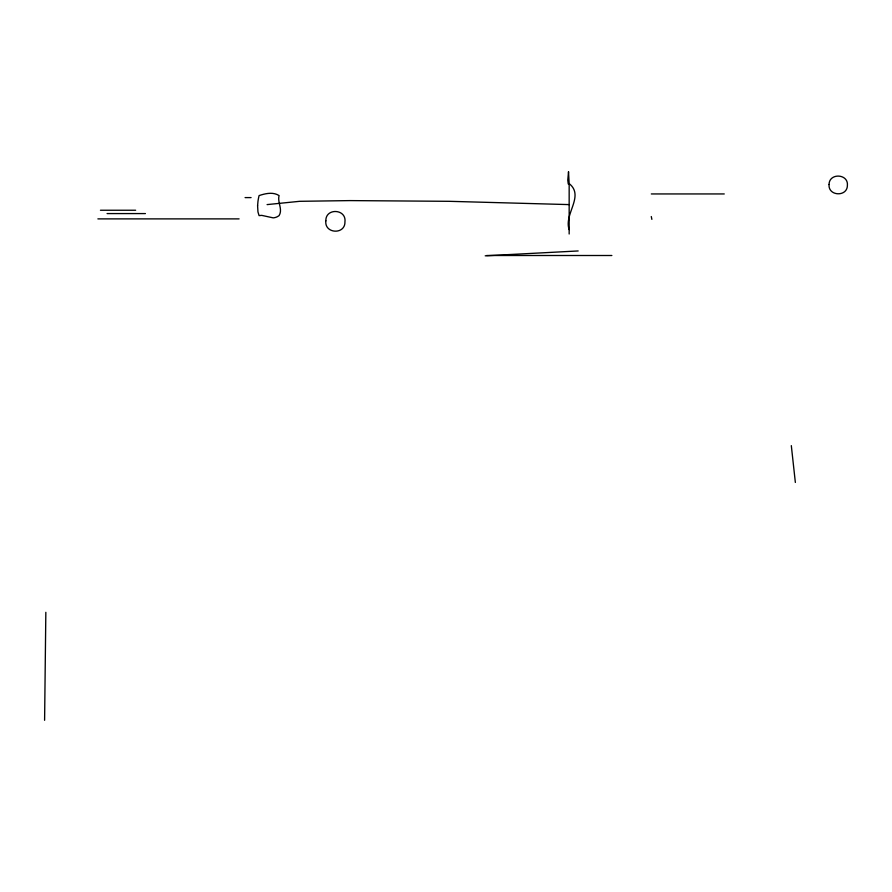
<?xml version="1.0" encoding="UTF-8"?>
<svg xmlns="http://www.w3.org/2000/svg" width="892" height="892" viewBox="0 0 892 892"><rect width="100%" height="100%" fill="white"/><g stroke="black" fill="none" stroke-linecap="round" stroke-linejoin="round"><path stroke-width="1.34" d="M44.6 720.301L45.838 612.313M267.087 204.602L299.634 201.313L349.987 200.6L449.167 201.313L569.163 204.602M485.203 255.826L578.172 250.953M651.316 193.943L724.259 193.943M245.077 197.6L251.076 197.6M100.45 210.244L135.651 210.244M107.073 213.578L145.418 213.578M97.886 218.886L239.089 218.886M486.653 255.502L611.867 255.502M651.283 216.533L651.874 219.365M569.163 229.601C563.61 214.125 584.817 196.017 569.163 183.596L568.527 171.699L567.769 180.139L568.26 183.986L569.163 183.596L569.163 234.005M791.316 445.632L795.352 482.449M257.598 205.762L257.955 211.917L259.081 215.608L261.724 215.373L273.142 217.849A10.592 10.592 0 0 0 277.59 216.566L279.084 215.608C283.032 209.285 277.189 202.228 279.084 195.593C273.041 191.691 265.426 193.486 259.081 195.593A52.015 52.015 0 0 0 257.955 201.536L257.598 205.762M325.848 220.826C324.22 233.86 345.304 234.975 344.948 221.84C346.575 208.806 325.491 207.691 325.848 220.826M829.069 184.488C827.921 196.262 847.378 197.165 847.389 185.391C848.537 173.617 829.081 172.714 829.069 184.488"/></g></svg>
